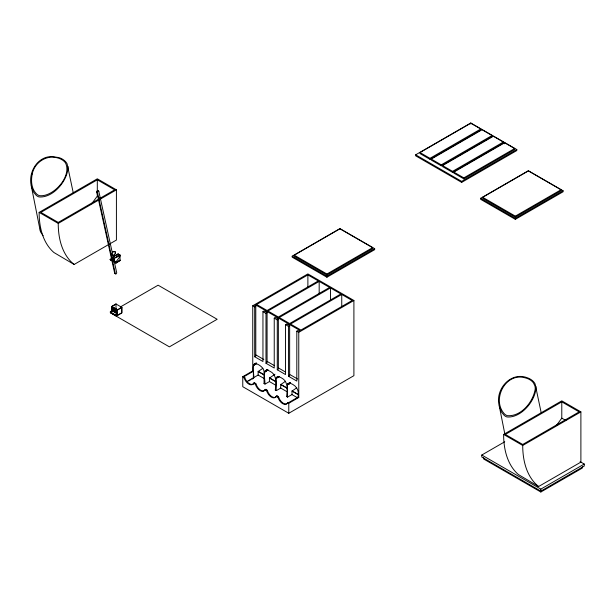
<?xml version="1.0" encoding="UTF-8"?>
<svg xmlns="http://www.w3.org/2000/svg" width="615" height="615" viewBox="0 0 615 615"><rect width="100%" height="100%" fill="white"/><g stroke="black" fill="none" stroke-linecap="round" stroke-linejoin="round"><path stroke-width="0.92" d="M275.359 390.048L275.32 390.064C276.143 383.699 277.111 374.704 270.116 371.352C261.644 366.117 265.319 380.009 264.904 384.052L264.934 384.029M286.644 396.56L286.613 396.583C287.236 390.317 288.504 381.461 281.655 378.025C280.209 376.995 276.527 375.657 276.189 378.386L276.22 390.548M286.613 388.749L286.613 387.996M287.482 384.905L290.541 382.853L287.505 384.606L287.482 397.082L292.01 394.607L297.499 397.774M251.812 379.194L253.611 378.433C254.756 374.989 249.767 359.644 258.569 364.695C261.037 366.163 263.635 368.377 264.035 371.383L264.066 383.529M111.869 253.695L112.184 255.263A1.292 1.007 -87.1 0 0 112.799 255.609L114.083 254.956M111.876 253.603L112.245 252.527M40.321 228.119L40.436 231.74L43.119 235.745M116.166 315.018L117.557 314.311L116.012 315.226M287.505 384.606C288.327 382.123 291.71 383.714 293.201 384.698C297.583 387.212 299.39 392.555 297.898 397.467M32.241 174.076C30.773 180.918 31.396 189.228 36.839 194.217A12.369 9.748 -85.1 0 0 39.36 195.647C53.082 197.453 72.362 176.313 65.436 162.791A18.619 12.838 -12.3 0 0 56.365 157.609C45.433 155.065 34.217 163.236 32.241 174.06M111.861 253.242L111.784 254.018M353.902 300.481L298.767 332.315L298.767 397.482L298.137 397.121L288.789 402.518A1.261 0.73 60 0 0 288.035 402.648L287.29 403.194A7.365 4.251 60 0 1 282.562 403.578A7.365 4.251 60 0 1 278.011 397.498L277.557 396.76L276.143 396.421A7.365 4.251 60 0 1 271.43 397.152A7.365 4.251 60 0 1 266.718 390.979L265.303 389.687L264.842 389.895A7.365 4.251 60 0 1 260.13 390.625A7.365 4.251 60 0 1 255.417 384.452L254.003 383.168L253.549 383.376A7.365 4.251 60 0 1 248.998 384.198A7.365 4.251 60 0 1 244.27 378.356L244.163 378.056A1.276 0.738 60 0 0 243.356 377.018L242.764 376.68L242.764 386.704L288.781 413.272L353.902 375.673L353.902 300.481L307.884 273.913L252.75 305.747L252.75 370.914L242.764 376.68M264.781 390.402A7.365 4.251 60 0 1 256.048 384.091L254.641 382.799L254.179 383.007A7.365 4.251 60 0 1 253.864 383.491M265.48 389.533L265.934 389.326L267.348 390.61A7.365 4.251 60 0 0 275.858 397.082M287.574 403.263A7.365 4.251 60 0 1 278.649 397.136L278.188 396.398L276.773 396.052A7.365 4.251 60 0 1 276.627 396.306M115.128 253.726L115.42 252.265A1.953 1.345 -12.3 0 0 115.274 252.042A1.93 1.299 -10.2 0 0 114.505 251.604L114.49 251.596M114.874 254.11L115.259 253.634M288.035 402.648L287.928 402.825A7.365 4.251 60 0 1 287.759 403.056M91.658 203.826L97.308 196.1L97.308 179.811L114.674 189.835L58.233 222.422L40.867 212.39L97.308 179.811M117.058 257.093L118.088 255.686L118.088 253.957L120.002 255.056L120.002 260.084L115.774 262.52L113.752 261.329A9.533 5.504 -60 0 1 112.268 257.316L118.088 253.957M115.697 262.328L119.825 256.686L119.825 255.056L118.088 254.057L112.445 257.316A9.379 5.42 -60 0 0 113.944 261.306L115.697 262.328A9.379 5.42 -60 0 1 114.182 258.315L112.445 257.316M556.706 425.103L561.787 418.146L561.787 401.856L579.153 411.881L522.719 444.468L505.353 434.436L561.787 401.856M114.667 254.372L113.883 255.217M112.53 252.073L114.167 251.543A1.891 1.299 -12.3 0 1 115.297 252.096M264.442 375.181L258.162 371.56L262.874 368.262M275.735 381.7L269.455 378.079L274.959 374.235M287.021 388.219L280.748 384.598L285.46 381.3M298.306 394.73L292.033 391.109L296.745 387.819M39.129 212.39L97.308 178.804L116.412 189.835L116.412 240.058L74.123 264.473L53.935 252.527A95.356 55.05 -60 0 1 39.129 212.39L58.233 223.422A95.356 55.05 -60 0 0 73.039 263.558L74.123 264.473M58.233 223.422L116.412 189.835M120.002 260.084L120.332 260.476L115.997 263.074L110.093 259.568L112.983 257.7M110.815 259.153L112.983 257.9M111.107 259.092L112.768 258.131M111.107 259.292L112.768 258.338M114.182 258.315L119.825 255.056M112.268 257.316L114.182 258.415L120.002 255.056M120.332 260.276L115.997 262.874L110.277 259.776M120.233 307.054L158.109 285.191L217.149 319.277L169.394 346.852L110.346 312.758L110.346 311.659L111.653 310.906L111.653 306.493L115.997 303.987L121.901 307.4L121.901 312.912L116.258 316.171L116.258 314.965M111.653 310.906L111.83 312.013L111.83 306.493L115.997 304.087M116.166 311.705L116.081 309.852L116.166 311.905L112.13 309.576L112.307 307.469M112.13 307.569C114.844 308.361 111.776 311.498 116.081 311.759M112.13 310.583L117.473 313.911A1.322 0.761 60 0 0 116.166 312.912M111.738 310.959L110.346 311.659M110.346 312.758L113.913 310.706M115.997 310.006L113.306 308.553L115.997 310.006L115.904 311.659L113.114 309.945M117.473 315.264L117.557 309.806L121.724 307.4L121.724 312.812L116.258 315.972L110.523 312.658L110.523 311.659M121.901 307.4L117.557 309.906L111.653 306.493M115.643 315.218L111.046 312.658L116.012 315.257M415.655 154.811L470.79 122.985L516.808 149.553L516.808 150.552L461.673 182.386L415.655 155.818L415.655 154.811L461.673 181.387L516.808 149.553M419.991 152.558L470.79 123.231L480.776 128.996L480.776 130.003L429.977 159.323L419.991 153.558L419.991 152.558L429.977 158.324L480.776 128.996M431.284 159.077L482.075 129.75L492.062 135.515L492.062 136.515L441.27 165.842L431.284 160.077L431.284 159.077L441.27 164.843L492.062 135.515M442.569 165.589L493.361 136.269L503.347 142.034L503.347 143.034L452.555 172.361L442.569 166.596L442.569 165.589L452.555 171.354L503.347 142.034M292.187 256.171L339.941 228.603L374.673 248.652L374.673 249.659L326.919 277.227L292.187 257.178L292.187 256.171L326.919 276.227L374.673 248.652M294.27 255.171L339.941 228.803L372.59 247.653L372.59 248.652L326.919 275.02L294.27 256.171L294.27 255.171L326.919 274.021L372.59 247.653M453.855 172.108L504.654 142.78L514.64 148.546L514.64 149.553L463.841 178.88L453.855 173.115L453.855 172.108L463.841 177.873L514.64 148.546M254.702 306.87L254.702 356.754L262.951 361.512L262.951 311.636L264.043 311.006L265.127 311.628L266.21 311.006L255.786 304.986L254.702 305.617L255.794 306.239L254.702 306.87L252.75 305.747M307.884 274.913L256.655 304.486L267.079 310.506L318.309 280.924L307.884 274.913L307.884 287.236M265.988 313.389L265.988 363.273L274.236 368.031L274.236 318.147L275.328 317.525L276.412 318.147L277.496 317.525L267.071 311.505L265.995 312.128L267.079 312.758L265.988 313.389L262.951 311.636M319.177 281.424L267.94 311.006L278.364 317.025L329.594 287.443L319.177 281.424L319.177 293.755M480.607 198.291L528.362 170.724L563.086 190.773L563.086 191.772L515.332 219.347L480.607 199.298L480.607 198.291L515.332 218.348L563.086 190.773M482.69 197.292L528.362 170.924L561.003 189.774L561.003 190.773L515.332 217.141L482.69 198.291L482.69 197.292L515.332 216.142L561.003 189.774M277.273 319.908L277.273 369.784L285.521 374.55L285.521 324.666L286.613 324.036L287.705 324.666L288.781 324.043L278.364 318.024L277.28 318.647L278.364 319.277L277.273 319.908L274.236 318.147M330.463 287.943L279.233 317.525L289.65 323.536L340.879 293.962L330.463 287.943L330.463 300.266M288.566 326.419L288.566 376.303L296.814 381.069L296.814 331.185L297.906 330.555L298.99 331.185L300.074 330.555L289.65 324.543L288.566 325.166L289.657 325.789L288.566 326.419L285.521 324.666M341.748 294.462L290.518 324.043L300.943 330.055L352.172 300.481L341.748 294.462L341.748 306.785M254.702 356.754L255.794 356.123L255.786 304.986M253.918 364.364L256.294 362.942M253.841 364.487L256.117 363.173M253.711 364.757L256.048 363.296M253.672 364.903L255.948 363.588M253.641 365.056L255.917 363.742M253.618 365.218L255.901 363.903M253.611 365.356L256.655 363.603M265.988 363.273L267.079 362.642L267.071 311.505M243.356 377.018L253.372 371.276L253.372 378.294M244.163 378.056L244.793 377.687A1.276 0.738 60 0 0 244.07 376.703L244.024 376.672M265.296 370.776L267.041 369.707M247.138 381.4L258.131 375.05L264.419 378.679M265.127 371.006L266.726 370.007M265.004 371.268L267.341 369.815M264.957 371.422L267.241 370.099M248.698 380.993L250.259 380.093M264.927 371.575L267.963 369.815M264.911 371.737L267.948 369.976L264.904 371.875M253.611 383.237L254.241 382.868M254.003 383.168L254.641 382.799M277.273 369.784L278.364 369.154L278.364 318.024M254.956 383.714L255.594 383.353M255.348 384.244L255.986 383.875M275.704 385.198L269.432 381.569L265.05 384.098L263.966 383.468M276.412 377.518L278.011 376.526M276.289 377.787L278.572 376.472M276.243 377.933L278.526 376.618M276.212 378.087L278.495 376.772M276.197 378.256L279.233 376.495M276.189 378.386L279.233 376.634M264.911 389.756L265.542 389.395M265.303 389.687L265.934 389.326M288.566 376.303L289.657 375.673L289.65 324.543M266.257 390.241L266.887 389.872M266.649 390.763L267.279 390.402M287.874 383.806L289.742 382.661M286.997 391.709L280.717 388.088L276.343 390.617L275.251 389.987M287.705 384.037L289.98 382.722M287.636 384.167L289.911 382.853M287.536 384.452L290.572 382.699M290.526 383.014L287.482 384.767L290.518 383.137M276.204 396.283L276.842 395.914M276.604 396.214L277.234 395.845M277.557 396.76L278.188 396.398M277.949 397.29L278.58 396.921M287.397 403.01A1.261 0.73 60 0 1 288.197 402.91L288.827 402.541M288.197 402.91L288.781 403.248L298.767 397.482M503.616 434.436L561.787 400.849L580.891 411.881L580.891 462.111L538.609 486.519L518.422 474.572A95.356 55.05 -60 0 1 503.616 434.436L522.719 445.468A95.356 55.05 -60 0 0 537.525 485.604L538.609 486.519M580.091 461.642L584.25 464.048L584.25 466.055L540.839 491.116L481.791 457.03L481.791 455.023L504.731 441.778M522.719 445.468L580.891 411.881M481.791 455.023L540.839 489.11L584.25 464.048M483.705 457.698L483.705 459.036L540.839 492.015L582.344 468.053L582.344 466.724M113.652 255.256L113.229 255.44A1.399 1.107 -83 0 1 112.945 255.486A1.284 1.015 -85.1 0 1 112.176 255.064L112.061 254.864M112.983 251.835L113.783 251.596M52.021 156.564C37.384 156.287 28.029 172.5 31.25 185.768L40.259 231.025M52.037 156.564L58.902 157.571A19.457 13.123 -10.2 0 1 65.644 161.722A19.526 13.461 -12.3 0 1 67.143 163.921L73.247 192.795M114.321 251.627L114.344 251.635A1.714 1.207 -14.4 0 0 114.029 251.596M561.787 418.146L565.923 420.537M112.145 252.027L98.784 191.273L98.131 190.904A0.961 0.553 -60 0 0 97.324 190.773A0.961 0.553 -60 0 0 96.809 192.011L114.697 273.321L115.343 273.698A0.961 0.553 -60 0 0 116.158 273.821A0.961 0.553 -60 0 0 116.673 272.583L114.206 261.375M96.809 192.011L97.462 192.387L112.061 258.738M99.784 197.53L101.444 198.491M296.814 331.185L298.767 332.315M110.093 259.369L115.997 263.074M255.786 354.87L263.804 359.498M267.071 361.389L274.29 365.556M278.364 367.908L285.575 372.075M289.65 374.42L297.668 379.048M258.131 375.05L258.131 371.291L264.419 374.919M269.432 381.569L269.432 377.81L275.704 381.438M280.717 388.088L280.717 384.329L286.997 387.95M292.01 394.607L292.01 390.848L298.283 394.469M252.75 370.914L253.372 371.276M286.544 396.506L287.628 397.136M111.83 306.493L117.557 309.806M113.921 308.407L116.343 309.806M112.045 310.629L117.165 313.589M115.766 262.52L115.658 262.428A9.533 5.504 -60 0 1 114.182 258.415M115.251 252.15L115.42 252.534M110.815 312.305L110.539 311.928M111.945 254.841L111.784 254.095M244.755 377.564L244.901 377.987A7.365 4.251 60 0 0 253.034 384.167M541.215 412.826L535.119 383.96A19.526 13.461 -12.3 0 0 533.62 381.761A19.457 13.123 -10.2 0 0 526.87 377.602C510.173 371.506 494.829 389.887 499.226 405.808L504.738 433.506M499.226 405.808L501.44 411.988L504.285 415.463A12.6 9.871 -87.1 0 0 506.921 416.955C521.143 418.354 536.334 400.157 535.973 386.466M31.25 185.768L33.464 191.957L36.316 195.432A12.6 9.871 -87.1 0 0 38.953 196.923C53.182 198.322 68.357 180.126 67.996 166.434M112.468 260.614L115.343 273.698M540.839 489.11L540.839 492.015M515.332 216.142L515.332 217.141M515.332 218.348L515.332 219.347M504.654 142.78L504.654 143.787M470.79 122.985L470.79 123.984M463.841 177.873L463.841 178.88M461.673 181.387L461.673 182.386M452.555 171.354L452.555 172.361M441.27 164.843L441.27 165.842M429.977 158.324L429.977 159.323M326.919 274.021L326.919 275.02M326.919 276.227L326.919 277.227M288.781 403.248L288.781 413.272M115.997 303.987L115.997 309.499M113.306 308.246L113.306 310.152M112.876 259.246A2.006 1.161 0 0 1 112.853 258.4M112.876 259.1A1.922 1.107 0 0 1 112.837 258.623M97.462 192.387A0.961 0.553 -60 0 1 97.977 191.15A0.961 0.553 -60 0 1 98.784 191.273M115.589 273.368A0.961 0.553 -60 0 1 114.697 273.321M253.68 383.691A7.365 4.251 60 0 1 253.265 384.037M265.326 389.779A7.365 4.251 60 0 1 264.98 390.218M276.458 396.537A7.365 4.251 60 0 1 276.074 396.921M535.304 388.442C533.536 401.534 521.397 416.747 507.329 415.679A12.369 9.748 -85.1 0 1 504.807 414.256C491.37 400.742 504.684 372.759 524.334 377.641A18.619 12.838 -12.3 0 1 533.405 382.822L534.912 385.859L535.304 388.442"/></g></svg>
